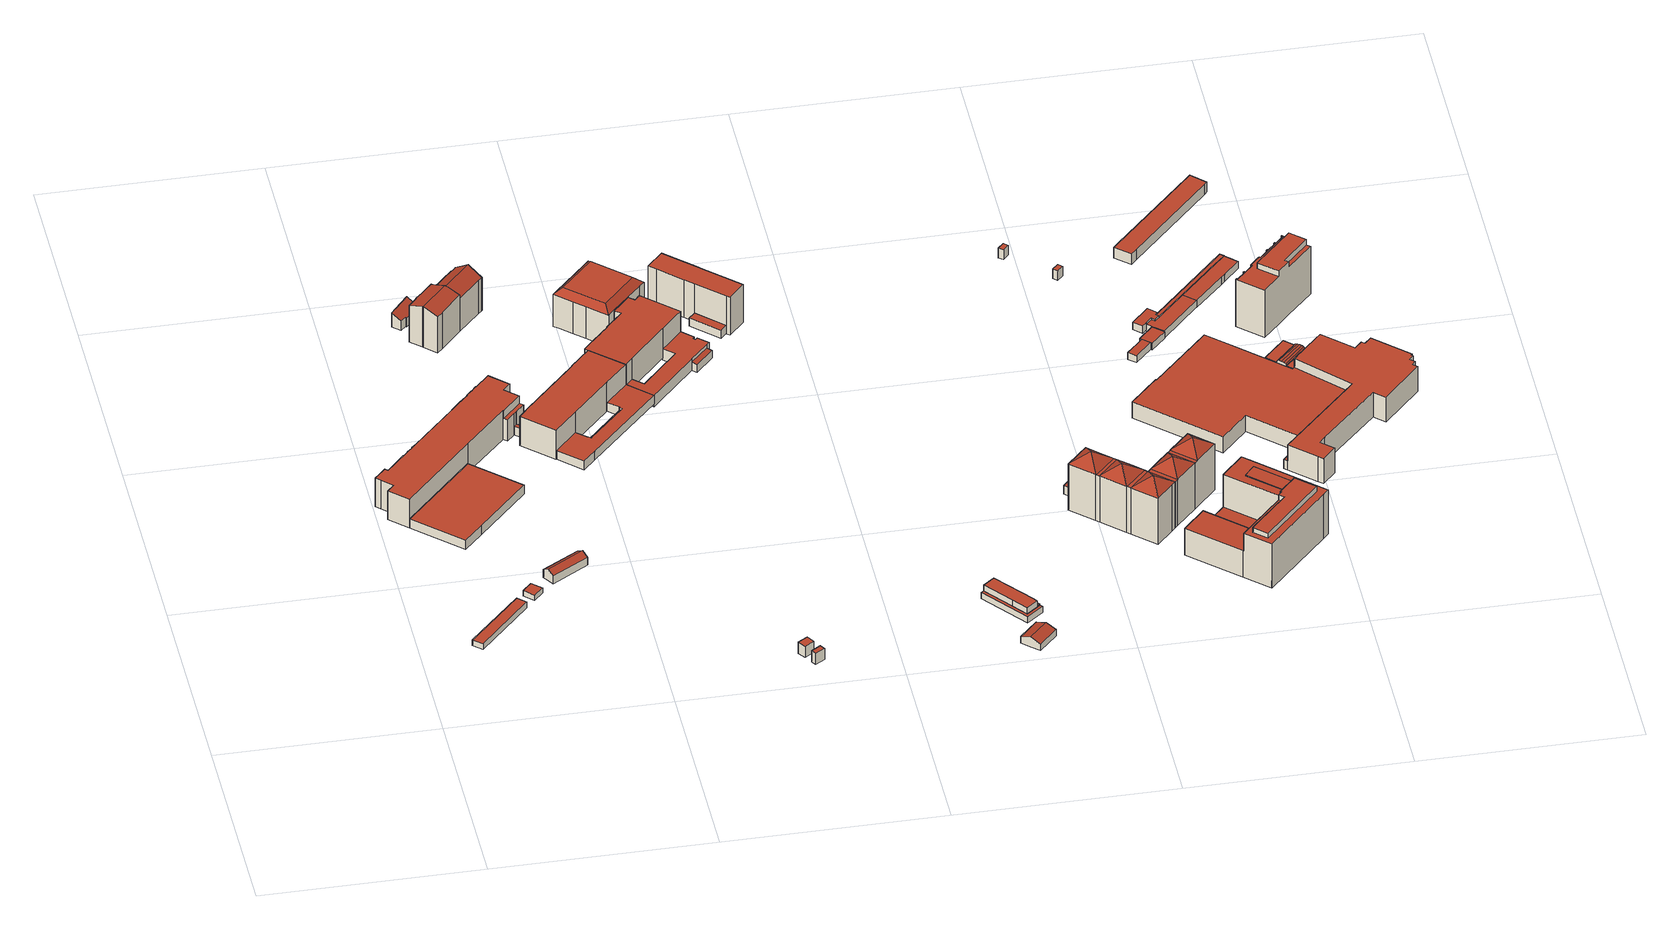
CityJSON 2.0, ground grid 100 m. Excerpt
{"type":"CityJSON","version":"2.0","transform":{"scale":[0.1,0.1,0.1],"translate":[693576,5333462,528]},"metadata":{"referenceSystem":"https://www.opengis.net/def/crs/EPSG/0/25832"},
"CityObjects":{
"building1":{"type":"Building","attributes":{"Gemeindeschluessel":"09162000","HoeheDach":"534.497","HoeheGrund":"531.480","Methode":"1000","NiedrigsteTraufeDesGebaeudes":"534.497","Geometrietyp2DReferenz":"3000","function":"31001_2000","roofType":"1000","measuredHeight":3.02},"geometry":[{"type":"MultiSurface","lod":"2","boundaries":[[[0,1,2,3]],[[0,4,5,1]],[[6,7,5,4]],[[1,5,7,2]],[[3,6,4,0]],[[2,7,6,3]]],"semantics":{"surfaces":[{"type":"GroundSurface"},{"type":"WallSurface"},{"type":"RoofSurface"}],"values":[0,1,2,1,1,1]}}]},
"building2":{"type":"Building","attributes":{"Gemeindeschluessel":"09162000","HoeheDach":"534.157","HoeheGrund":"531.500","Methode":"1000","NiedrigsteTraufeDesGebaeudes":"534.157","Geometrietyp2DReferenz":"3000","function":"31001_2000","roofType":"1000","measuredHeight":2.66},"geometry":[{"type":"MultiSurface","lod":"2","boundaries":[[[8,9,10,11]],[[12,10,9,13]],[[14,11,10,12]],[[13,9,8,15]],[[14,12,13,15]],[[15,8,11,14]]],"semantics":{"surfaces":[{"type":"RoofSurface"},{"type":"WallSurface"},{"type":"GroundSurface"}],"values":[0,1,1,1,2,1]}}]},
"building3":{"type":"Building","attributes":{"Gemeindeschluessel":"09162000","HoeheDach":"536.400","HoeheGrund":"531.615","Methode":"1000","NiedrigsteTraufeDesGebaeudes":"536.400","Geometrietyp2DReferenz":"3000","function":"31001_2000","roofType":"1000","measuredHeight":4.79},"geometry":[{"type":"MultiSurface","lod":"2","boundaries":[[[16,17,18,19]],[[20,21,22,23]],[[23,22,24,25]],[[25,16,19,20,23]],[[25,24,17,16]],[[19,18,21,20]],[[22,21,18,17,24]]],"semantics":{"surfaces":[{"type":"WallSurface"},{"type":"GroundSurface"},{"type":"RoofSurface"}],"values":[0,0,0,1,0,0,2]}}]},
"building4":{"type":"Building","attributes":{"Gemeindeschluessel":"09162000","HoeheDach":"546.790","HoeheGrund":"531.580","Methode":"2000","NiedrigsteTraufeDesGebaeudes":"532.090","Geometrietyp2DReferenz":"3000","function":"31001_3020","roofType":"1000","measuredHeight":15.21,"storeysAboveGround":4},"geometry":[{"type":"MultiSurface","lod":"2","boundaries":[[[26,27,28,29]],[[30,31,32,33]],[[34,35,36,37]],[[38,39,40,41,42,43]],[[38,43,44,45]],[[46,47,48,49]],[[50,51,52,53]],[[46,54,55,56,57,47]],[[58,59,60,61,62,63]],[[64,65,40,39]],[[50,53,66,67]],[[68,69,70,71]],[[72,73,74,75,76,77]],[[78,79,42,41]],[[57,56,80,81]],[[70,69,82,83,84,85,86,87]],[[88,89,90,91,92,93]],[[25,94,95,96]],[[97,98,76,75]],[[96,95,31,30]],[[99,61,60,100]],[[101,102,103,104,86,85]],[[105,106,107,108]],[[57,81,48,47]],[[109,71,70,87,110,111]],[[112,29,28,113,114,115]],[[86,104,110,87]],[[16,116,94,25]],[[117,118,90,89]],[[119,120,66,53,52,121]],[[101,85,84,122]],[[114,113,35,34]],[[123,112,115,37,36,124]],[[117,45,44,125,126,118]],[[34,37,115,114]],[[97,75,74,127]],[[128,49,48,81,80,129]],[[130,127,74,73]],[[78,41,40,65]],[[105,108,63,62,131,132,93,92,125,44,43,42,79,133,129,80,56,55,77,76,98,134,121,52,51,135,124,36,35,113,28,27,32,31,95,94,116,111,110,104,103]],[[99,131,62,61]],[[58,63,108,107]],[[136,100,60,59]],[[88,93,132,137]],[[119,121,134,138]],[[139,67,66,120]],[[33,32,27,26]],[[103,102,106,105]],[[130,138,134,98,97,127]],[[122,84,83,140]],[[126,91,90,118]],[[128,129,133,141]],[[140,83,82,142]],[[139,143,135,51,50,67]],[[109,16,25,96,30,33,26,29,112,123,143,139,120,119,138,130,73,72,54,46,49,128,141,64,39,38,45,117,89,88,137,136,59,58,107,106,102,101,122,140,142,68,71]],[[136,137,132,131,99,100]],[[123,124,135,143]],[[109,111,116,16]],[[72,77,55,54]],[[64,141,133,79,78,65]],[[126,125,92,91]],[[142,82,69,68]]],"semantics":{"surfaces":[{"type":"WallSurface"},{"type":"RoofSurface"},{"type":"GroundSurface"}],"values":[0,0,0,0,0,0,0,0,0,0,1,0,0,0,0,1,0,0,0,0,1,0,0,1,0,0,0,0,0,0,0,0,0,0,1,1,0,0,1,1,0,0,0,0,0,0,0,0,0,0,1,0,0,0,2,0,0,0,0,0,0,0]}}]},
"building5":{"type":"Building","attributes":{"Gemeindeschluessel":"09162000","HoeheDach":"537.670","HoeheGrund":"531.750","Methode":"2000","NiedrigsteTraufeDesGebaeudes":"535.906","Geometrietyp2DReferenz":"3000","function":"31001_2000","roofType":"3100","measuredHeight":5.92},"geometry":[{"type":"MultiSurface","lod":"2","boundaries":[[[144,145,146,147,148,149]],[[150,149,148,151]],[[152,153,154,147,146,145]],[[154,151,148,147]],[[145,144,155,152]],[[153,152,155,150,151,154]],[[155,144,149,150]]],"semantics":{"surfaces":[{"type":"WallSurface"},{"type":"RoofSurface"},{"type":"GroundSurface"}],"values":[0,1,2,0,0,0,1]}}]},
"building6":{"type":"Building","attributes":{"Gemeindeschluessel":"09162000","HoeheDach":"538.394","HoeheGrund":"530.820","Methode":"1000","NiedrigsteTraufeDesGebaeudes":"535.274","Geometrietyp2DReferenz":"3000","function":"31001_2000","roofType":"2100","measuredHeight":7.57},"geometry":[{"type":"MultiSurface","lod":"2","boundaries":[[[156,157,158,159]],[[160,161,162,163,164,156,159,165,166]],[[161,160,166,167,168,169]],[[162,170,171,163]],[[161,169,170,162]],[[171,170,169,168,167,172,158,157,173]],[[164,173,157,156]],[[163,171,173,164]],[[172,167,166,165,159,158]]],"semantics":{"surfaces":[{"type":"WallSurface"},{"type":"GroundSurface"},{"type":"RoofSurface"}],"values":[0,1,0,0,0,2,0,0,0]}}]},
"building7":{"type":"Building","attributes":{"Gemeindeschluessel":"09162000","HoeheDach":"536.280","HoeheGrund":"531.560","Methode":"2000","NiedrigsteTraufeDesGebaeudes":"536.280","Geometrietyp2DReferenz":"3000","function":"51009_1610","roofType":"1000","measuredHeight":4.72},"geometry":[{"type":"MultiSurface","lod":"2","boundaries":[[[174,175,176,177]],[[178,179,180,142]],[[181,122,142,180]],[[182,183,179,178]],[[122,181,175,174]],[[181,180,179,183,176,175]],[[142,122,174,177,182,178]],[[177,176,183,182]]],"semantics":{"surfaces":[{"type":"WallSurface"},{"type":"RoofSurface"},{"type":"GroundSurface"}],"values":[0,0,0,0,0,1,2,0]}}]},
"building8":{"type":"Building","attributes":{"Gemeindeschluessel":"09162000","HoeheDach":"552.120","HoeheGrund":"530.642","Methode":"2000","NiedrigsteTraufeDesGebaeudes":"549.746","Geometrietyp2DReferenz":"3000","function":"31001_9998","roofType":"3100","measuredHeight":21.48,"storeysAboveGround":5},"geometry":[{"type":"MultiSurface","lod":"2","boundaries":[[[184,185,186,187,188,189,190,191,192,193,194,195,196,197,198]],[[194,199,200,195]],[[196,201,202,197]],[[188,203,204,189]],[[197,202,205,198]],[[198,205,206,184]],[[184,206,207,208,185]],[[195,200,201,196]],[[191,209,210,192]],[[192,210,211,193]],[[204,203,212,213,208,207,214]],[[185,208,213,186]],[[187,212,203,188]],[[189,204,214,215,190]],[[190,215,209,191]],[[186,213,212,187]],[[215,214,207,206,205,202,201,200,199,211,210,209]],[[193,211,199,194]]],"semantics":{"surfaces":[{"type":"GroundSurface"},{"type":"WallSurface"},{"type":"RoofSurface"}],"values":[0,1,1,1,1,1,1,1,1,1,2,1,1,1,1,1,2,1]}}]},
"building9":{"type":"Building","attributes":{"Gemeindeschluessel":"09162000","HoeheDach":"552.120","HoeheGrund":"530.553","Methode":"2000","NiedrigsteTraufeDesGebaeudes":"547.922","Geometrietyp2DReferenz":"3000","function":"31001_9998","roofType":"3100","measuredHeight":21.57,"storeysAboveGround":5},"geometry":[{"type":"MultiSurface","lod":"2","boundaries":[[[216,217,218,219]],[[220,221,222,223,224,225,226,218,217]],[[227,228,229,230]],[[230,229,231,232]],[[219,218,226,233]],[[234,235,236,237]],[[238,225,224,239]],[[239,224,223,240]],[[233,226,225,238]],[[240,241,234,237,242,227,230,232,243,216,219,233,238,239]],[[241,244,235,234]],[[240,223,222,244,241]],[[243,220,217,216]],[[237,236,245,242]],[[231,229,228,245,236,235,244,222,221]],[[232,231,221,220,243]],[[242,245,228,227]]],"semantics":{"surfaces":[{"type":"WallSurface"},{"type":"RoofSurface"},{"type":"GroundSurface"}],"values":[0,1,0,0,0,0,0,0,0,2,0,0,0,0,1,0,0]}}]},
"building10":{"type":"Building","attributes":{"Gemeindeschluessel":"09162000","HoeheDach":"546.770","HoeheGrund":"531.372","Methode":"2000","NiedrigsteTraufeDesGebaeudes":"534.600","Geometrietyp2DReferenz":"3000","function":"31001_3020","roofType":"1000","measuredHeight":15.4,"storeysAboveGround":4},"geometry":[{"type":"MultiSurface","lod":"2","boundaries":[[[246,247,248,249]],[[250,251,252,253]],[[254,255,247,246]],[[256,257,258,259]],[[259,258,260,261,251,250]],[[255,262,263,252,251,261,264,265,266,248,247]],[[267,268,256,259,250,253,269,270,254,246,249,271]],[[267,265,264,272,273,268]],[[271,266,265,267]],[[272,260,258,257,273]],[[253,252,263,269]],[[272,264,261,260]],[[268,273,257,256]],[[270,262,255,254]],[[269,263,262,270]],[[249,248,266,271]]],"semantics":{"surfaces":[{"type":"WallSurface"},{"type":"RoofSurface"},{"type":"GroundSurface"}],"values":[0,0,0,0,0,1,2,0,0,1,0,0,0,0,0,0]}}]},
"building11":{"type":"Building","attributes":{"Gemeindeschluessel":"09162000","HoeheDach":"536.290","HoeheGrund":"531.625","Methode":"2000","NiedrigsteTraufeDesGebaeudes":"534.567","Geometrietyp2DReferenz":"3000","function":"31001_3020","roofType":"1000","measuredHeight":4.67,"storeysAboveGround":1},"geometry":[{"type":"MultiSurface","lod":"2","boundaries":[[[274,275,276,277]],[[278,279,275,274]],[[280,281,282,283]],[[283,282,284,285,286,287,288,289]],[[290,276,275,279,291,288,287,292,293,284,282,281,294]],[[295,294,281,280]],[[285,284,293]],[[283,289,296,278,274,277,297,295,280]],[[297,290,294,295]],[[293,292,286,285]],[[277,276,290,297]],[[292,287,286]],[[289,288,291,296]],[[296,291,279,278]]],"semantics":{"surfaces":[{"type":"WallSurface"},{"type":"RoofSurface"},{"type":"GroundSurface"}],"values":[0,0,0,0,1,0,0,2,0,1,0,0,0,0]}}]},
"building12":{"type":"Building","attributes":{"Gemeindeschluessel":"09162000","HoeheDach":"537.704","HoeheGrund":"531.704","Methode":"3210","NiedrigsteTraufeDesGebaeudes":"537.704","Geometrietyp2DReferenz":"3000","function":"31001_2000","roofType":"9999","measuredHeight":6},"geometry":[{"type":"MultiSurface","lod":"2","boundaries":[[[298,299,300,301]],[[302,299,298,303]],[[303,298,301,304]],[[302,303,304,305]],[[304,301,300,305]],[[299,302,305,300]]],"semantics":{"surfaces":[{"type":"WallSurface"},{"type":"RoofSurface"},{"type":"GroundSurface"}],"values":[0,1,0,0,2,0]}}]},
"building13":{"type":"Building","attributes":{"Gemeindeschluessel":"09162000","HoeheDach":"537.826","HoeheGrund":"531.826","Methode":"3210","NiedrigsteTraufeDesGebaeudes":"537.826","Geometrietyp2DReferenz":"3000","function":"31001_2000","roofType":"9999","measuredHeight":6},"geometry":[{"type":"MultiSurface","lod":"2","boundaries":[[[306,307,308,309]],[[307,310,311,308]],[[312,306,309,313]],[[311,313,309,308]],[[310,312,313,311]],[[307,306,312,310]]],"semantics":{"surfaces":[{"type":"WallSurface"},{"type":"GroundSurface"},{"type":"RoofSurface"}],"values":[0,0,0,1,0,2]}}]},
"building14":{"type":"Building","attributes":{"name":"Berufsschulen","Gemeindeschluessel":"09162000","HoeheDach":"546.796","HoeheGrund":"531.110","Methode":"1000","NiedrigsteTraufeDesGebaeudes":"546.796","Geometrietyp2DReferenz":"3000","function":"31001_9998","roofType":"1000","measuredHeight":15.69,"storeysAboveGround":4},"geometry":[{"type":"MultiSurface","lod":"2","boundaries":[[[314,315,316,317]],[[318,319,320,321]],[[322,323,324,325]],[[326,327,328,329,330,331]],[[332,333,323,322]],[[328,327,334,335]],[[251,252,336,337,338,339,340,334,327,326,331,341,342,320,319,324,323,333,316,315,343]],[[344,321,320,342,341,345]],[[341,331,330,345]],[[346,347,252,251,343,348]],[[335,334,340,349]],[[350,336,252,347]],[[350,351,352,338,337,336]],[[353,352,351,350,347,346,348,314,317,332,322,325,318,321,344,345,330,329,328,335,349]],[[348,343,315,314]],[[317,316,333,332]],[[352,353,349,340,339,338]],[[325,324,319,318]]],"semantics":{"surfaces":[{"type":"WallSurface"},{"type":"RoofSurface"},{"type":"GroundSurface"}],"values":[0,0,0,0,0,0,1,0,0,0,0,0,0,2,0,0,0,0]}}]},
"building15":{"type":"Building","attributes":{"Gemeindeschluessel":"09162000","HoeheDach":"550.160","HoeheGrund":"530.190","Methode":"2000","NiedrigsteTraufeDesGebaeudes":"546.949","Geometrietyp2DReferenz":"3000","function":"31001_9998","roofType":"1000","measuredHeight":19.97,"storeysAboveGround":4},"geometry":[{"type":"MultiSurface","lod":"2","boundaries":[[[354,355,356,357,358,359]],[[360,361,362,363,364,365,366,367]],[[360,367,368,369]],[[369,368,370,371]],[[372,373,370,368,367,366,365,364,374,375,376,377]],[[378,379,380,381,382,383]],[[384,375,374,364,363,385,386,380,379]],[[377,376,387,388]],[[389,390,391,392,393,394]],[[376,375,384,379,378,383,387]],[[391,390,395,396,371,370,373,372]],[[394,393,356,355]],[[357,356,393,392,391,372,377,388,397,358]],[[358,397,398,399,383,382,400,401,402,359]],[[362,361,360,369,371,396,395,390,389,394,355,354,359,402,401,400,382,381,380,386,385,363]],[[388,387,383,399,398,397]]],"semantics":{"surfaces":[{"type":"WallSurface"},{"type":"RoofSurface"},{"type":"GroundSurface"}],"values":[0,0,0,0,1,0,0,1,0,1,0,0,1,0,2,1]}}]},
"building16":{"type":"Building","attributes":{"Gemeindeschluessel":"09162000","HoeheDach":"536.102","HoeheGrund":"530.197","Methode":"1000","NiedrigsteTraufeDesGebaeudes":"534.169","Geometrietyp2DReferenz":"3000","function":"31001_9998","roofType":"1000","measuredHeight":5.91,"storeysAboveGround":1},"geometry":[{"type":"MultiSurface","lod":"2","boundaries":[[[403,404,405,406,407,408]],[[409,410,411,412,413,414]],[[415,416,417,418]],[[419,420,421,422,423,424]],[[425,426,427,428]],[[414,413,408,407]],[[429,430,431,432]],[[432,431,433,434,435]],[[436,437,416,415]],[[438,439,430,429,440,441,442]],[[421,420,437,436]],[[410,443,444,435,434,445,446,411]],[[418,417,447,448]],[[412,411,446,445,434,438,442,447,417,416,437,420,419,424,427,426,449,450,404,403,408,413]],[[404,450,449,426,425,451,452,405]],[[428,427,424,423]],[[432,435,444,443,410,409,414,407,406,405,452,451,425,428,423,422,421,436,415,418,448,441,440,429]],[[439,438,434,433]],[[431,430,439,433]],[[448,447,442,441]]],"semantics":{"surfaces":[{"type":"WallSurface"},{"type":"RoofSurface"},{"type":"GroundSurface"}],"values":[0,0,0,0,0,0,0,0,0,0,0,0,0,1,0,0,2,0,1,0]}}]},
"building17":{"type":"Building","attributes":{"Gemeindeschluessel":"09162000","HoeheDach":"535.178","HoeheGrund":"530.940","Methode":"1000","NiedrigsteTraufeDesGebaeudes":"535.178","Geometrietyp2DReferenz":"3000","function":"51009_1610","roofType":"1000","measuredHeight":4.24},"geometry":[{"type":"MultiSurface","lod":"2","boundaries":[[[453,454,455,456]],[[457,458,459,460]],[[455,458,457,456]],[[453,460,459,454]],[[454,459,458,455]],[[456,457,460,453]]],"semantics":{"surfaces":[{"type":"GroundSurface"},{"type":"RoofSurface"},{"type":"WallSurface"}],"values":[0,1,2,2,2,2]}}]},
"building18":{"type":"Building","attributes":{"Gemeindeschluessel":"09162000","HoeheDach":"550.801","HoeheGrund":"530.700","Methode":"1000","NiedrigsteTraufeDesGebaeudes":"550.801","Geometrietyp2DReferenz":"3000","function":"31001_9998","roofType":"1000","measuredHeight":20.1,"storeysAboveGround":5},"geometry":[{"type":"MultiSurface","lod":"2","boundaries":[[[461,462,463,464]],[[465,466,467,468]],[[469,470,471,472]],[[473,474,470,469]],[[464,465,468,475,476,473,469,472,477,461]],[[475,478,479,476]],[[476,479,474,473]],[[468,467,478,475]],[[472,471,480,477]],[[462,480,471,470,474,479,478,467,466,463]],[[464,463,466,465]],[[477,480,462,461]]],"semantics":{"surfaces":[{"type":"WallSurface"},{"type":"GroundSurface"},{"type":"RoofSurface"}],"values":[0,0,0,0,1,0,0,0,0,2,0,0]}}]},
"building19":{"type":"Building","attributes":{"Gemeindeschluessel":"09162000","HoeheDach":"538.076","HoeheGrund":"532.905","Methode":"2000","NiedrigsteTraufeDesGebaeudes":"536.264","Geometrietyp2DReferenz":"3000","function":"31001_2000","roofType":"3100","measuredHeight":5.17,"storeysAboveGround":2},"geometry":[{"type":"MultiSurface","lod":"2","boundaries":[[[481,482,483,484,485,486]],[[486,485,487,488]],[[489,490,483,482]],[[482,481,486,488,491,489]],[[492,490,489,491,488,487]],[[483,490,492,484]],[[484,492,487,485]]],"semantics":{"surfaces":[{"type":"WallSurface"},{"type":"GroundSurface"},{"type":"RoofSurface"}],"values":[0,0,0,1,0,2,2]}}]},
"building20":{"type":"Building","attributes":{"Gemeindeschluessel":"09162000","HoeheDach":"535.960","HoeheGrund":"532.760","Methode":"2000","NiedrigsteTraufeDesGebaeudes":"535.960","Geometrietyp2DReferenz":"3000","function":"51009_1610","roofType":"1000","measuredHeight":3.2},"geometry":[{"type":"MultiSurface","lod":"2","boundaries":[[[493,494,495,496]],[[497,498,499,500]],[[501,502,493,496,497,500,503,504]],[[504,505,506,501]],[[496,495,498,497]],[[505,507,499,498,495,494,508,506]],[[503,507,505,504]],[[500,499,507,503]],[[501,506,508,502]],[[502,508,494,493]]],"semantics":{"surfaces":[{"type":"WallSurface"},{"type":"GroundSurface"},{"type":"RoofSurface"}],"values":[0,0,1,0,0,2,0,0,0,0]}}]},
"building21":{"type":"Building","attributes":{"Gemeindeschluessel":"09162000","HoeheDach":"539.066","HoeheGrund":"532.759","Methode":"2000","NiedrigsteTraufeDesGebaeudes":"536.500","Geometrietyp2DReferenz":"3000","function":"31001_3065","roofType":"1000","measuredHeight":6.31,"storeysAboveGround":2},"geometry":[{"type":"MultiSurface","lod":"2","boundaries":[[[509,510,511,512]],[[497,496,493,502,513,514,515,500]],[[493,516,517,502]],[[512,518,519,509]],[[515,511,510,500]],[[502,517,520,513]],[[496,521,516,493]],[[500,510,509,497]],[[516,521,519,518,520,517]],[[513,520,518,512,514]],[[497,509,519,521,496]],[[514,512,511,515]]],"semantics":{"surfaces":[{"type":"RoofSurface"},{"type":"GroundSurface"},{"type":"WallSurface"}],"values":[0,1,2,2,2,2,2,2,0,2,2,2]}}]},
"building22":{"type":"Building","attributes":{"Gemeindeschluessel":"09162000","HoeheDach":"537.318","HoeheGrund":"532.670","Methode":"1000","NiedrigsteTraufeDesGebaeudes":"537.318","Geometrietyp2DReferenz":"3000","function":"31001_9998","roofType":"1000","measuredHeight":4.65,"storeysAboveGround":1},"geometry":[{"type":"MultiSurface","lod":"2","boundaries":[[[522,523,524,525,526,527]],[[528,527,526,529]],[[530,531,524,523]],[[532,531,530,533,534,535]],[[528,529,536,537]],[[536,538,535,534,539,537]],[[529,526,525,524,531,532,535,538,536]],[[523,522,527,528,537,539,534,533,530]]],"semantics":{"surfaces":[{"type":"WallSurface"},{"type":"RoofSurface"},{"type":"GroundSurface"}],"values":[0,0,0,0,0,0,1,2]}}]},
"building23":{"type":"Building","attributes":{"Gemeindeschluessel":"09162000","HoeheDach":"562.250","HoeheGrund":"532.719","Methode":"2000","NiedrigsteTraufeDesGebaeudes":"557.115","Geometrietyp2DReferenz":"3000","function":"31001_9998","roofType":"3500","measuredHeight":29.53,"storeysAboveGround":7},"geometry":[{"type":"MultiSurface","lod":"2","boundaries":[[[540,541,542]],[[543,544,545,546]],[[547,548,542,549,550]],[[551,552,553,554,555]],[[556,550,557,558]],[[541,559,560,561,562]],[[563,564,565,566,567,548,547,568,569,570,528,527,523,571,572,573,574,575,576,577,578,579,543,546,580,581]],[[527,528,582,583,584]],[[570,585,582,528]],[[571,523,586,587,588,589,590,573,572]],[[543,579,591,592,593,544]],[[576,575,562,561,594]],[[566,595,540,567]],[[596,545,544]],[[597,545,596]],[[598,592,591,554,553]],[[586,584,583,599,587]],[[600,601,552,551]],[[580,546,545,597,598,553,552,601,581]],[[602,600,551,603,604]],[[527,584,586,523]],[[599,583,582,585]],[[568,556,558,605,606,569]],[[564,559,607,565]],[[540,595,607,559,541]],[[541,562,608,542]],[[605,588,587,599]],[[550,549,609,610,557]],[[560,611,602,604,594,561]],[[565,607,595,566]],[[575,574,610,609,608,562]],[[563,581,601,600,602,611]],[[547,550,556,568]],[[573,590,610,574]],[[577,576,594,604,603,612]],[[598,597,596,593,592]],[[577,612,613,578]],[[551,555,613,612,603]],[[579,578,613,555,554,591]],[[558,589,588,605]],[[548,567,540,542]],[[606,605,599,585]],[[564,563,611,560,559]],[[589,557,610,590]],[[596,544,593]],[[569,606,585,570]],[[542,608,609,549]],[[557,589,558]]],"semantics":{"surfaces":[{"type":"RoofSurface"},{"type":"WallSurface"},{"type":"GroundSurface"}],"values":[0,1,1,0,0,0,2,1,1,1,1,1,1,0,0,0,0,0,1,0,1,0,1,1,0,0,0,0,0,1,1,1,1,1,1,0,1,0,1,0,1,0,1,0,0,1,0,0]}}]},
"building24":{"type":"Building","attributes":{"Gemeindeschluessel":"09162000","HoeheDach":"536.461","HoeheGrund":"531.370","Methode":"1000","NiedrigsteTraufeDesGebaeudes":"536.461","Geometrietyp2DReferenz":"3000","function":"31001_2000","roofType":"1000","measuredHeight":5.09},"geometry":[{"type":"MultiSurface","lod":"2","boundaries":[[[614,615,616,617]],[[618,617,616,619]],[[620,614,617,618]],[[619,616,615,621]],[[621,615,614,620]],[[618,619,621,620]]],"semantics":{"surfaces":[{"type":"RoofSurface"},{"type":"WallSurface"},{"type":"GroundSurface"}],"values":[0,1,1,1,1,2]}}]},
"building25":{"type":"Building","attributes":{"Gemeindeschluessel":"09162000","HoeheDach":"558.460","HoeheGrund":"532.490","Methode":"2000","NiedrigsteTraufeDesGebaeudes":"538.550","Geometrietyp2DReferenz":"3000","function":"31001_2000","roofType":"1000","measuredHeight":25.97,"storeysAboveGround":7},"geometry":[{"type":"MultiSurface","lod":"2","boundaries":[[[622,623,624,625]],[[626,627,628,629]],[[623,630,631,632]],[[633,634,635,636]],[[637,638,639,640]],[[641,642,634,633]],[[643,644,638,637,645,646]],[[629,628,647,648]],[[649,650,651,652]],[[653,640,639,654]],[[655,636,635,656]],[[643,657,658,659,660,651,650,644]],[[645,637,640,653]],[[661,662,624,623,632]],[[641,625,624,662,663,642]],[[626,664,665,666,667,627]],[[646,645,653,654,649,652,668,669,670,666,665,671,672,656,635,634,642,663]],[[649,654,639,638,644,650]],[[655,656,672,673]],[[668,660,659,669]],[[673,672,671,674]],[[646,663,662,661,657,643]],[[669,659,658,670]],[[648,647,630,623,622]],[[666,670,658,657,661,632,631,667]],[[674,671,665,664]],[[626,629,648,622,625,641,633,636,655,673,674,664]],[[652,651,660,668]],[[627,667,631,630,647,628]]],"semantics":{"surfaces":[{"type":"WallSurface"},{"type":"RoofSurface"},{"type":"GroundSurface"}],"values":[0,0,0,0,1,0,0,0,0,0,0,1,0,1,0,0,1,0,0,0,0,0,0,0,0,0,2,0,1]}}]},
"building26":{"type":"Building","attributes":{"Gemeindeschluessel":"09162000","HoeheDach":"536.383","HoeheGrund":"531.320","Methode":"1000","NiedrigsteTraufeDesGebaeudes":"536.383","Geometrietyp2DReferenz":"3000","function":"31001_2000","roofType":"1000","measuredHeight":5.06},"geometry":[{"type":"MultiSurface","lod":"2","boundaries":[[[675,676,677,678]],[[679,675,678,680]],[[681,677,676,682]],[[682,676,675,679]],[[680,681,682,679]],[[680,678,677,681]]],"semantics":{"surfaces":[{"type":"RoofSurface"},{"type":"WallSurface"},{"type":"GroundSurface"}],"values":[0,1,1,1,2,1]}}]},
"building27":{"type":"Building","attributes":{"Gemeindeschluessel":"09162000","HoeheDach":"535.142","HoeheGrund":"531.480","Methode":"1000","NiedrigsteTraufeDesGebaeudes":"535.142","Geometrietyp2DReferenz":"3000","function":"31001_2000","roofType":"1000","measuredHeight":3.66},"geometry":[{"type":"MultiSurface","lod":"2","boundaries":[[[683,684,685,686]],[[687,686,685,688]],[[689,683,686,687]],[[687,688,690,689]],[[690,684,683,689]],[[688,685,684,690]]],"semantics":{"surfaces":[{"type":"RoofSurface"},{"type":"WallSurface"},{"type":"GroundSurface"}],"values":[0,1,1,2,1,1]}}]},
"building28":{"type":"Building","attributes":{"Gemeindeschluessel":"09162000","HoeheDach":"535.100","HoeheGrund":"531.650","Methode":"2000","NiedrigsteTraufeDesGebaeudes":"535.100","Geometrietyp2DReferenz":"3000","function":"31001_2000","roofType":"1000","measuredHeight":3.45},"geometry":[{"type":"MultiSurface","lod":"2","boundaries":[[[691,692,693,694,695,696]],[[695,684,685,696]],[[691,697,698,692]],[[696,685,697,691]],[[685,684,699,700,698,697]],[[693,700,699,694]],[[692,698,700,693]],[[694,699,684,695]]],"semantics":{"surfaces":[{"type":"GroundSurface"},{"type":"WallSurface"},{"type":"RoofSurface"}],"values":[0,1,1,1,2,1,1,1]}}]},
"building29":{"type":"Building","attributes":{"Gemeindeschluessel":"09162000","HoeheDach":"536.070","HoeheGrund":"532.320","Methode":"1000","NiedrigsteTraufeDesGebaeudes":"536.070","Geometrietyp2DReferenz":"3000","function":"51009_1610","roofType":"1000","measuredHeight":3.75},"geometry":[{"type":"MultiSurface","lod":"2","boundaries":[[[701,702,703,704,705,706,707,708,709]],[[710,709,708,711]],[[712,704,703,713]],[[710,711,714,715,716,712,713,717,718]],[[717,702,701,718]],[[713,703,702,717]],[[711,708,707,714]],[[715,706,705,716]],[[714,707,706,715]],[[716,705,704,712]],[[718,701,709,710]]],"semantics":{"surfaces":[{"type":"RoofSurface"},{"type":"WallSurface"},{"type":"GroundSurface"}],"values":[0,1,1,2,1,1,1,1,1,1,1]}}]},
"building30":{"type":"Building","attributes":{"Gemeindeschluessel":"09162000","HoeheDach":"535.385","HoeheGrund":"531.890","Methode":"1000","NiedrigsteTraufeDesGebaeudes":"535.385","Geometrietyp2DReferenz":"3000","function":"31001_9998","roofType":"1000","measuredHeight":3.5},"geometry":[{"type":"MultiSurface","lod":"2","boundaries":[[[719,720,721,722,723,724,725,726]],[[727,728,724,723]],[[720,729,730,721]],[[727,723,722,731]],[[730,731,722,721]],[[728,732,725,724]],[[729,733,734,732,728,727,731,730]],[[734,726,725,732]],[[719,726,734,733]],[[719,733,729,720]]],"semantics":{"surfaces":[{"type":"GroundSurface"},{"type":"WallSurface"},{"type":"RoofSurface"}],"values":[0,1,1,1,1,1,2,1,1,1]}}]},
"building31":{"type":"Building","attributes":{"Gemeindeschluessel":"09162000","HoeheDach":"544.200","HoeheGrund":"531.050","Methode":"2000","NiedrigsteTraufeDesGebaeudes":"535.810","Geometrietyp2DReferenz":"3000","function":"31001_2000","roofType":"1000","measuredHeight":13.15,"storeysAboveGround":3},"geometry":[{"type":"MultiSurface","lod":"2","boundaries":[[[735,736,737,738]],[[739,740,741,742]],[[743,744,745,746,747,748]],[[749,750,751,752,753]],[[754,755,756,757]],[[758,759,747,746]],[[749,753,760,761]],[[762,763,748,747,759,764,765,766,767,768,769,770,771,772]],[[773,774,766,765,775,776]],[[752,751,777,778,779,780,781,782,756,755,783,784,737,736,785,786,787,788,741,740,789,790,776,775,791]],[[761,760,745,744]],[[792,779,778,793]],[[794,777,751,750]],[[795,787,786,796]],[[797,785,736,735]],[[793,778,777,794]],[[798,790,789,799]],[[800,780,779,792]],[[801,782,781,802]],[[803,767,766,774]],[[752,791,764,759,758,753]],[[773,776,790,798]],[[804,770,769,805]],[[796,786,785,797]],[[806,784,783,807]],[[742,741,788,808]],[[753,758,746,745,760]],[[802,781,780,800]],[[749,761,744,743,809,810,811,812,804,805,813,803,774,773,798,799,739,742,808,795,796,797,735,738,806,807,754,757,801,802,800,792,793,794,750]],[[807,783,755,754]],[[738,737,784,806]],[[764,791,775,765]],[[805,769,768,813]],[[812,771,770,804]],[[811,772,771,812]],[[743,748,763,809]],[[799,789,740,739]],[[757,756,782,801]],[[813,768,767,803]],[[808,788,787,795]],[[809,763,762,810]],[[810,762,772,811]]],"semantics":{"surfaces":[{"type":"WallSurface"},{"type":"RoofSurface"},{"type":"GroundSurface"}],"values":[0,0,0,0,0,0,0,1,0,1,0,0,0,0,0,0,0,0,0,0,0,0,0,0,0,0,1,0,2,0,0,0,0,0,0,0,0,0,0,0,0,0]}}]},
"building32":{"type":"Building","attributes":{"Gemeindeschluessel":"09162000","HoeheDach":"535.668","HoeheGrund":"532.080","Methode":"1000","NiedrigsteTraufeDesGebaeudes":"535.668","Geometrietyp2DReferenz":"3000","function":"31001_2000","roofType":"1000","measuredHeight":3.59,"storeysAboveGround":1},"geometry":[{"type":"MultiSurface","lod":"2","boundaries":[[[814,815,816,817]],[[815,818,819,816]],[[814,820,818,815]],[[817,821,820,814]],[[816,819,821,817]],[[821,819,818,820]]],"semantics":{"surfaces":[{"type":"GroundSurface"},{"type":"WallSurface"},{"type":"RoofSurface"}],"values":[0,1,1,1,1,2]}}]},
"building33":{"type":"Building","attributes":{"Gemeindeschluessel":"09162000","HoeheDach":"535.368","HoeheGrund":"531.580","Methode":"1000","NiedrigsteTraufeDesGebaeudes":"535.368","Geometrietyp2DReferenz":"3000","function":"51009_1610","roofType":"1000","measuredHeight":3.79},"geometry":[{"type":"MultiSurface","lod":"2","boundaries":[[[822,823,824,825]],[[826,728,827,828]],[[829,830,831,832,825,824]],[[833,834,835,826,828,822,825,832,831]],[[831,830,836,833]],[[833,836,837,834]],[[828,827,823,822]],[[728,732,837,836,830,829,824,823,827]],[[826,835,834,837,732,728]]],"semantics":{"surfaces":[{"type":"WallSurface"},{"type":"GroundSurface"},{"type":"RoofSurface"}],"values":[0,0,0,1,0,0,0,2,0]}}]},
"building34":{"type":"Building","attributes":{"Gemeindeschluessel":"09162000","HoeheDach":"535.364","HoeheGrund":"531.600","Methode":"1000","NiedrigsteTraufeDesGebaeudes":"535.364","Geometrietyp2DReferenz":"3000","function":"31001_9998","roofType":"1000","measuredHeight":3.76,"storeysAboveGround":1},"geometry":[{"type":"MultiSurface","lod":"2","boundaries":[[[834,837,836,833]],[[838,839,734,840]],[[841,842,843,844]],[[833,836,830,831]],[[844,843,845,846]],[[831,830,847,848]],[[848,847,842,841]],[[840,734,732,835]],[[835,834,833,831,848,841,844,846,838,840]],[[734,839,845,843,842,847,830,836,837,732]],[[846,845,839,838]],[[835,732,837,834]]],"semantics":{"surfaces":[{"type":"WallSurface"},{"type":"GroundSurface"},{"type":"RoofSurface"}],"values":[0,0,0,0,0,0,0,0,1,2,0,0]}}]},
"building35":{"type":"Building","attributes":{"Gemeindeschluessel":"09162000","HoeheDach":"536.640","HoeheGrund":"531.233","Methode":"1000","NiedrigsteTraufeDesGebaeudes":"536.640","Geometrietyp2DReferenz":"3000","function":"51009_1610","roofType":"1000","measuredHeight":5.41},"geometry":[{"type":"MultiSurface","lod":"2","boundaries":[[[849,850,851,852]],[[853,854,855,852,851]],[[856,857,858,859]],[[854,860,856,859,861,862,863,849,852,855]],[[864,860,854,853]],[[862,865,866,863]],[[857,856,860,864]],[[863,866,850,849]],[[865,862,861,859,858]],[[853,851,850,866,865,858,857,864]]],"semantics":{"surfaces":[{"type":"WallSurface"},{"type":"GroundSurface"},{"type":"RoofSurface"}],"values":[0,0,0,1,0,0,0,0,0,2]}}]},
"building36":{"type":"Building","attributes":{"Gemeindeschluessel":"09162000","HoeheDach":"538.150","HoeheGrund":"532.040","Methode":"2000","NiedrigsteTraufeDesGebaeudes":"536.770","Geometrietyp2DReferenz":"3000","function":"51009_1610","roofType":"1000","measuredHeight":6.11},"geometry":[{"type":"MultiSurface","lod":"2","boundaries":[[[867,868,869,870]],[[871,872,873,874]],[[875,876,877,878]],[[878,877,879,880]],[[881,882,883,884]],[[880,879,885,886]],[[881,884,887,888,875,878,880,886,867,870,889,871,874]],[[871,889,890,872]],[[891,876,875,888]],[[881,874,873,882]],[[883,892,887,884]],[[886,885,868,867]],[[883,882,873,872,890,869,868,885,879,877,876,891,892]],[[870,869,890,889]],[[887,892,891,888]]],"semantics":{"surfaces":[{"type":"RoofSurface"},{"type":"GroundSurface"},{"type":"WallSurface"}],"values":[0,0,0,0,1,0,2,2,2,2,2,0,2,0,0]}}]},
"building37":{"type":"Building","attributes":{"Gemeindeschluessel":"09162000","HoeheDach":"556.710","HoeheGrund":"528.660","Methode":"2000","NiedrigsteTraufeDesGebaeudes":"553.810","Geometrietyp2DReferenz":"3000","function":"31001_9998","roofType":"1000","measuredHeight":28.05,"storeysAboveGround":6},"geometry":[{"type":"MultiSurface","lod":"2","boundaries":[[[893,894,895,896]],[[897,898,899,900]],[[901,902,903,904]],[[905,906,907,908]],[[909,910,911,907,906,912,913]],[[904,903,914,915]],[[916,917,918,919]],[[920,913,912,921]],[[908,907,911,922]],[[923,924,925,926]],[[927,928,902,901]],[[929,930,931,932]],[[933,934,935,936]],[[937,938,910,909,913,920]],[[939,940,934,933]],[[922,941,905,908]],[[942,943,930,929]],[[932,931,944,945]],[[919,918,946,947]],[[948,949,950,951]],[[921,912,906,905,941,952,953,954,951,950]],[[916,955,956,952,941,922,911,910,938,917]],[[957,958,924,923]],[[959,960,940,939,961,962]],[[945,944,949,948]],[[936,935,894,893]],[[926,925,943,942]],[[896,895,898,897]],[[900,899,963,964]],[[917,938,937,920,921,950,949,944,931,930,943,925,924,958,963,899,898,895,894,935,934,940,960,959,914,903,902,928,946,918]],[[964,963,958,957]],[[915,914,959,962]],[[956,955,916,919,947,927,901,904,915,962,961,939,933,936,893,896,897,900,964,957,923,926,942,929,932,945,948,951,954,953,952]],[[947,946,928,927]]],"semantics":{"surfaces":[{"type":"WallSurface"},{"type":"RoofSurface"},{"type":"GroundSurface"}],"values":[0,0,0,0,1,0,0,0,0,0,0,0,0,0,0,1,0,0,0,0,0,0,0,0,0,0,0,0,0,1,0,0,2,0]}}]}
},
"vertices":[
[224,512,35],[463,765,35],[501,729,35],[263,476,35],[224,512,65],[463,765,65],[263,476,65],[501,729,65],
[544,773,62],[586,817,62],[543,858,62],[501,815,62],[543,858,35],[586,817,35],[501,815,35],[544,773,35],
[434,1706,36],[434,1706,84],[640,1512,84],[640,1512,36],[407,1266,36],[407,1266,84],[323,1177,84],[323,1177,36],[118,1371,84],[118,1371,36],
[3,1545,36],[3,1545,188],[24,1568,188],[24,1568,36],[70,1481,36],[70,1481,188],[25,1524,188],[25,1524,36],[67,1589,155],[67,1589,188],[150,1677,188],[150,1677,155],[462,2006,36],[456,2011,36],[456,2011,41],[461,2007,41],[461,2007,188],[462,2006,188],[495,2041,188],[495,2041,36],[407,1959,36],[407,1959,41],[430,1984,41],[430,1984,36],[171,1700,41],[171,1700,188],[187,1716,188],[187,1716,41],[413,1954,36],[413,1954,188],[412,1954,188],[412,1954,41],[544,2093,36],[538,2098,36],[538,2098,41],[543,2094,41],[543,2094,188],[544,2093,188],[432,1986,36],[432,1986,41],[182,1721,41],[166,1704,41],[674,1926,36],[674,1926,148],[641,1891,148],[641,1891,36],[213,1742,36],[207,1747,36],[207,1747,41],[212,1742,41],[212,1742,188],[213,1742,188],[438,1982,41],[438,1982,188],[435,1979,188],[435,1979,41],[676,1927,148],[687,1940,148],[689,1942,148],[727,1982,148],[712,1996,148],[627,1905,148],[518,2066,36],[513,2071,36],[513,2071,41],[518,2067,41],[518,2067,188],[518,2066,188],[118,1371,188],[38,1447,188],[38,1447,36],[196,1726,41],[196,1726,188],[520,2069,41],[515,2073,41],[727,1982,36],[655,2050,36],[655,2050,188],[712,1996,188],[688,2085,188],[688,2085,36],[608,2160,36],[608,2160,188],[624,1907,36],[627,1905,188],[624,1907,188],[138,1689,36],[55,1601,188],[55,1601,143],[138,1689,143],[434,1706,188],[489,2046,36],[489,2046,41],[188,1715,36],[182,1721,36],[188,1715,188],[689,1942,36],[151,1676,36],[151,1676,188],[494,2042,188],[494,2042,41],[191,1730,41],[436,1979,36],[436,1979,188],[191,1730,36],[520,2069,188],[521,2068,188],[438,1981,188],[197,1725,188],[172,1699,188],[515,2073,36],[521,2068,36],[197,1725,36],[166,1704,36],[687,1940,36],[438,1981,36],[676,1927,36],[172,1699,36],
[809,972,79],[809,972,38],[793,998,38],[777,1024,38],[777,1024,79],[793,998,97],[625,896,97],[609,922,79],[641,870,38],[625,896,38],[609,922,38],[641,870,79],
[331,2802,28],[331,2802,104],[395,2878,104],[395,2878,28],[421,2820,28],[374,2767,28],[370,2771,28],[347,2747,28],[311,2778,28],[437,2839,28],[438,2839,28],[438,2839,73],[421,2820,73],[374,2767,74],[370,2771,77],[347,2747,78],[437,2839,73],[311,2778,104],
[690,1941,36],[690,1941,83],[730,1903,83],[730,1903,36],[677,1926,36],[677,1926,83],[676,1927,83],[689,1942,83],[718,1890,36],[718,1890,83],
[535,2748,26],[542,2742,26],[590,2698,26],[492,2591,26],[469,2567,26],[418,2616,26],[415,2619,26],[364,2666,26],[386,2690,26],[403,2708,26],[401,2711,26],[425,2737,26],[427,2735,26],[484,2796,26],[491,2789,26],[401,2711,218],[425,2737,217],[427,2735,218],[484,2796,219],[469,2567,218],[418,2616,240],[491,2789,222],[535,2748,241],[536,2748,241],[542,2742,238],[364,2666,219],[386,2690,219],[403,2708,219],[492,2591,217],[590,2698,218],[416,2618,241],[415,2619,241],
[491,2789,25],[491,2789,200],[591,2896,199],[591,2896,25],[535,2748,237],[540,2744,241],[660,2871,241],[613,2914,202],[612,2913,202],[610,2910,202],[594,2893,202],[689,2803,25],[689,2803,200],[590,2698,199],[590,2698,25],[542,2742,239],[542,2742,25],[594,2893,25],[662,2869,25],[662,2869,239],[710,2825,199],[710,2825,25],[610,2910,25],[612,2913,25],[613,2914,25],[661,2870,25],[708,2822,25],[535,2748,25],[661,2870,241],[708,2822,199],
[687,1855,34],[687,1855,188],[718,1890,188],[718,1890,34],[1061,2253,34],[1061,2253,188],[1197,2126,188],[1197,2126,34],[820,1728,34],[820,1728,188],[1011,2232,34],[1011,2232,66],[1046,2268,66],[1046,2268,34],[1059,2255,75],[1059,2255,188],[922,1837,188],[1093,2018,188],[970,2161,188],[972,2160,188],[730,1903,188],[972,2160,34],[956,2173,34],[1093,2018,34],[922,1837,34],[730,1903,34],[970,2161,75],[956,2173,66],
[1300,2028,36],[1300,2028,83],[979,1690,83],[979,1690,36],[1197,2126,36],[1197,2126,83],[922,1837,36],[922,1837,83],[970,1793,83],[970,1793,36],[971,1794,83],[971,1794,67],[1138,1972,66],[1138,1972,83],[1140,1974,83],[1140,1974,36],[922,1632,83],[1093,2018,83],[1150,1960,83],[982,1783,83],[820,1728,83],[820,1728,36],[1093,2018,36],[922,1632,36],
[1570,197,97],[1613,225,97],[1613,225,37],[1570,197,37],[1635,189,97],[1592,162,97],[1592,162,37],[1635,189,37],
[1671,130,98],[1628,103,98],[1628,103,38],[1671,130,38],[1614,126,98],[1614,126,38],[1657,153,98],[1657,153,38],
[1092,2318,31],[1092,2318,188],[1132,2360,188],[1132,2360,31],[1167,2401,31],[1167,2401,188],[1244,2483,188],[1244,2483,31],[1162,2392,31],[1162,2392,188],[1169,2399,188],[1169,2399,31],[1319,2566,188],[1320,2565,188],[1320,2565,31],[1319,2566,31],[1296,2587,31],[1296,2587,188],[1150,2379,31],[1150,2379,188],[1344,2590,188],[1344,2590,31],[1228,2161,188],[1395,2342,188],[1396,2343,188],[1470,2423,188],[1494,2449,188],[1220,2506,188],[1243,2484,188],[1046,2268,188],[1243,2484,31],[1220,2506,31],[1061,2253,31],[1197,2126,31],[1046,2268,31],[1494,2449,31],[1228,2161,31],[1395,2342,31],[1396,2343,31],[1470,2423,31],
[1009,2641,22],[1058,2596,22],[1058,2596,190],[1009,2641,190],[985,2663,190],[985,2663,22],[1357,2651,22],[1358,2652,22],[1367,2661,22],[1380,2675,22],[1380,2675,189],[1367,2661,190],[1358,2652,190],[1357,2651,190],[1296,2587,191],[1296,2587,22],[1220,2506,191],[1220,2506,22],[1189,2474,191],[1209,2495,191],[1380,2675,190],[1380,2676,190],[1332,2677,222],[1184,2518,222],[1200,2845,190],[1252,2796,190],[1252,2796,22],[1200,2845,22],[1176,2867,22],[1176,2867,190],[1354,2700,190],[1380,2676,22],[1354,2700,22],[1178,2821,222],[1030,2663,222],[1164,2497,22],[1188,2474,22],[1188,2474,191],[1164,2497,191],[1106,2551,190],[1106,2551,22],[1189,2474,22],[1209,2495,22],[986,2663,190],[1006,2685,190],[1154,2843,190],[1154,2843,22],[1006,2685,22],[986,2663,22],
[1275,2118,81],[1276,2117,81],[1276,2117,22],[1275,2118,22],[1228,2161,22],[1228,2161,81],[1242,2083,22],[1300,2028,22],[1300,2028,81],[1242,2083,81],[1197,2126,81],[1197,2126,22],[1546,2383,22],[1546,2383,81],[1555,2392,81],[1555,2392,22],[1540,2405,81],[1544,2401,81],[1544,2401,22],[1540,2405,22],[1494,2449,22],[1494,2449,81],[1443,2300,22],[1443,2300,81],[1396,2343,81],[1396,2343,22],[1606,2317,22],[1606,2317,62],[1525,2230,62],[1525,2230,22],[1505,2249,66],[1505,2249,81],[1505,2249,22],[1537,2392,22],[1537,2392,81],[1586,2335,81],[1586,2335,66],[1586,2335,22],[1585,2336,22],[1585,2336,81],[1333,2064,22],[1501,2245,22],[1501,2245,81],[1333,2064,81],[1599,2351,81],[1599,2351,22],[1442,2299,81],[1276,2118,81],[1442,2299,22],[1276,2118,22],
[1550,2546,29],[1579,2576,29],[1695,2466,29],[1667,2436,29],[1667,2436,72],[1695,2466,72],[1579,2576,72],[1550,2546,72],
[1438,2708,27],[1438,2708,228],[1409,2736,228],[1409,2736,27],[1482,2813,27],[1482,2813,228],[1616,2687,228],[1616,2687,27],[1695,2466,27],[1695,2466,228],[1579,2576,228],[1579,2576,27],[1709,2454,27],[1709,2454,228],[1624,2679,27],[1781,2531,27],[1541,2612,27],[1624,2679,228],[1781,2531,228],[1541,2612,228],
[2543,40,49],[2580,5,49],[2580,5,83],[2543,40,101],[2507,74,83],[2507,74,49],[2590,163,83],[2590,163,49],[2663,95,49],[2663,95,83],[2627,129,49],[2627,129,101],
[2512,297,48],[2512,297,80],[2565,230,80],[2565,230,48],[2616,270,48],[2616,270,80],[2628,280,80],[2628,280,48],[2401,412,48],[2413,422,48],[2638,268,48],[2562,208,48],[2562,208,80],[2401,412,80],[2638,268,80],[2413,422,80],
[2616,270,85],[2628,280,85],[2617,294,85],[2605,285,85],[2464,463,48],[2605,285,48],[2617,294,48],[2512,297,111],[2413,422,111],[2605,285,111],[2616,270,111],[2464,463,111],[2565,230,111],
[2976,1054,47],[3016,1016,47],[3016,1016,93],[2976,1054,93],[2975,1054,93],[2975,1054,47],[2938,1014,47],[2938,1014,93],[3068,1072,47],[3068,1072,93],[3029,1110,93],[3029,1110,47],[2972,1163,47],[2972,1163,93],[2882,1067,93],[2882,1067,47],[2919,1106,93],[2919,1106,47],
[3209,646,292],[3206,743,342],[3108,740,291],[3417,1067,47],[3417,1067,292],[3517,973,292],[3517,973,47],[3095,753,47],[3108,740,47],[3095,752,291],[3095,753,291],[3313,857,342],[3411,860,292],[3411,861,291],[3311,955,291],[3311,955,292],[2995,847,291],[3092,850,342],[2994,848,291],[3303,746,292],[3303,746,291],[3203,840,291],[3203,840,292],[3315,759,47],[3303,746,47],[3302,745,47],[3282,724,47],[3209,646,47],[2995,847,47],[2981,860,47],[2881,954,47],[3075,960,47],[3089,947,47],[3149,891,47],[3189,853,47],[3203,840,47],[3215,853,47],[3253,893,47],[3310,954,47],[3323,967,47],[3422,873,47],[3410,859,47],[2938,1014,292],[2975,1054,292],[2975,1054,291],[2881,954,292],[3016,1016,291],[3077,958,291],[3078,958,291],[3088,948,291],[3149,891,292],[3323,967,291],[3324,968,291],[3324,969,292],[3215,853,291],[3282,724,292],[3420,971,342],[3424,875,292],[3424,874,291],[2979,956,342],[3316,760,292],[3410,859,292],[3316,760,291],[3216,854,292],[3216,854,291],[2983,858,291],[2981,860,291],[3302,745,292],[3202,840,291],[3190,852,291],[3189,853,292],[3315,759,291],[3253,893,291],[3310,954,292],
[2945,2746,85],[2971,2774,85],[2953,2791,85],[2926,2763,85],[2926,2763,34],[2953,2791,34],[2945,2746,34],[2971,2774,34],
[3406,659,45],[3406,659,105],[3514,775,105],[3514,775,45],[3518,355,45],[3518,355,188],[3306,553,188],[3306,553,45],[3406,659,188],[3621,458,188],[3621,458,105],[3615,882,45],[3615,882,279],[3640,858,279],[3640,858,45],[3752,610,284],[3799,660,284],[3651,799,284],[3606,748,284],[3613,880,45],[3613,880,279],[3724,580,305],[3799,660,305],[3752,610,279],[3724,580,279],[3308,555,188],[3308,555,45],[3882,583,279],[3882,583,305],[3618,300,305],[3618,300,279],[3606,748,279],[3651,799,279],[3932,584,45],[3932,584,279],[3730,575,305],[3712,555,305],[3735,538,305],[3562,353,305],[3730,575,105],[3515,776,105],[3515,776,279],[3624,256,45],[3624,256,279],[3521,351,279],[3521,351,188],[3562,353,279],[3735,538,279],[3712,555,279],[3626,257,279],[3907,558,279],[3907,558,45],[3626,257,45],
[3143,2559,84],[3170,2588,84],[3152,2606,84],[3125,2577,84],[3143,2559,33],[3125,2577,33],[3152,2606,33],[3170,2588,33],
[3362,1929,71],[3439,2009,71],[3407,2039,71],[3330,1959,71],[3330,1959,35],[3407,2039,35],[3362,1929,35],[3439,2009,35],
[3399,2047,36],[3464,2116,36],[3511,2073,36],[3445,2003,36],[3439,2009,36],[3407,2039,36],[3399,2047,71],[3464,2116,71],[3445,2003,71],[3511,2073,71],
[3424,2116,81],[3443,2136,81],[3472,2166,81],[3486,2153,81],[3506,2174,81],[3492,2188,81],[3503,2200,81],[3467,2234,81],[3388,2150,81],[3388,2150,43],[3467,2234,43],[3486,2153,43],[3472,2166,43],[3503,2200,43],[3492,2188,43],[3506,2174,43],[3443,2136,43],[3424,2116,43],
[3511,2073,39],[3464,2116,39],[3443,2136,39],[3472,2166,39],[3486,2153,39],[3506,2174,39],[3633,2308,39],[3686,2258,39],[3486,2153,74],[3506,2174,74],[3464,2116,74],[3443,2136,74],[3472,2166,74],[3633,2308,74],[3511,2073,74],[3686,2258,74],
[4492,1591,30],[4492,1591,162],[4472,1569,162],[4472,1569,30],[4260,1692,30],[4260,1692,162],[4293,1728,162],[4293,1728,30],[3925,1186,30],[3885,1142,30],[3885,1142,78],[3920,1180,78],[3920,1180,116],[3925,1186,116],[3851,1077,30],[3961,973,30],[3961,973,162],[3851,1077,162],[3851,1077,78],[4496,1513,30],[4496,1513,162],[4325,1327,162],[4325,1327,30],[3935,1165,78],[3935,1165,116],[3837,1091,78],[3837,1091,30],[3604,1244,116],[3726,1374,116],[4200,1445,116],[3993,1666,116],[3983,1656,116],[3804,1826,116],[3757,1871,116],[3661,1961,116],[3403,1689,116],[3400,1692,116],[3272,1557,116],[4009,1683,30],[3983,1656,30],[3993,1666,162],[4009,1683,162],[3982,953,162],[4043,1018,162],[4022,1038,162],[3987,1071,162],[4016,1101,162],[4277,1372,162],[4477,1531,162],[4493,1549,162],[4484,1598,162],[4489,1603,162],[4337,1747,162],[4307,1715,162],[4132,1813,162],[4105,1785,162],[4200,1445,162],[4022,1038,30],[4043,1018,30],[3982,953,30],[4337,1747,30],[4489,1603,30],[4484,1598,30],[4105,1785,30],[4132,1813,30],[3987,1071,30],[4277,1372,30],[4016,1101,30],[3804,1826,30],[3403,1689,30],[3661,1961,30],[4493,1549,30],[4477,1531,30],[4307,1715,30],[3726,1374,30],[3604,1244,30],[3272,1557,30],[3400,1692,30],[3757,1871,30],
[3757,1871,41],[3775,1891,41],[3823,1846,41],[3804,1826,41],[3775,1891,77],[3823,1846,77],[3757,1871,77],[3804,1826,77],
[3503,2200,36],[3503,2200,74],[3843,2559,74],[3843,2559,36],[3506,2174,36],[3492,2188,74],[3492,2188,36],[3858,2545,74],[3858,2544,74],[3858,2544,36],[3858,2545,36],[3784,2467,36],[3765,2447,36],[3633,2308,36],[3784,2467,74],[3765,2447,74],
[3818,2396,36],[3818,2396,74],[3686,2258,36],[3908,2495,36],[3908,2495,74],[3910,2494,74],[3910,2494,36],[3837,2416,74],[3837,2416,36],[3887,2516,74],[3887,2516,36],
[3407,2673,32],[3407,2673,86],[3432,2701,86],[3432,2701,32],[3803,3095,86],[3803,3095,32],[3739,3026,32],[3881,3050,32],[3881,3050,86],[3868,3035,86],[3868,3035,32],[3819,3112,32],[3804,2967,32],[3497,2640,32],[3473,2614,32],[3819,3112,86],[3497,2640,86],[3473,2614,86],
[3943,1745,100],[4039,1847,100],[4033,1853,96],[3937,1751,96],[3934,1754,88],[4030,1855,88],[3988,1895,88],[3892,1793,88],[3971,1719,90],[4067,1821,90],[4064,1823,96],[3968,1722,96],[4058,1830,100],[3962,1728,100],[3892,1793,40],[3988,1895,40],[4105,1785,40],[4009,1683,40],[4048,1838,101],[3952,1736,101],[4009,1683,88],[3971,1719,88],[3934,1754,90],[4030,1855,90],[4067,1821,88],[4105,1785,88],
[3953,2266,7],[3953,2266,258],[3958,2271,258],[3958,2271,7],[3963,2267,7],[3963,2267,258],[3999,2305,258],[3999,2305,7],[3876,2174,7],[3876,2174,258],[3871,2179,258],[3871,2179,7],[4169,2314,258],[4169,2314,287],[4051,2190,287],[4051,2190,258],[3999,2134,287],[4014,2119,287],[4067,2175,287],[4105,2375,287],[3934,2194,287],[3876,2184,258],[3876,2184,7],[3935,2036,7],[3935,2036,258],[3830,2135,258],[3830,2135,7],[3934,2194,258],[4105,2375,258],[4067,2175,258],[4004,2310,7],[4004,2310,258],[4041,2349,258],[4041,2349,7],[3839,2136,7],[3839,2136,258],[4041,2358,7],[4041,2358,258],[4046,2354,258],[4046,2354,7],[3912,2222,7],[3912,2222,258],[3917,2228,258],[3917,2228,7],[3999,2134,258],[4014,2119,258],[3917,2218,7],[3917,2218,258],[4185,2300,258],[4036,2353,7],[4036,2353,258],[4082,2392,258],[4082,2392,7],[3835,2140,258],[3835,2140,7],[4077,2397,7],[4077,2397,258],[4080,2399,258],[4080,2399,7],[4185,2300,7],[4169,2314,7],[4105,2375,7],[4014,2119,7],[4067,2175,7],[4000,2315,7],[4000,2315,258],[3881,2179,258],[3914,2214,258],[3914,2214,7],[3881,2179,7],[3995,2310,258],[3995,2310,7]
]}
